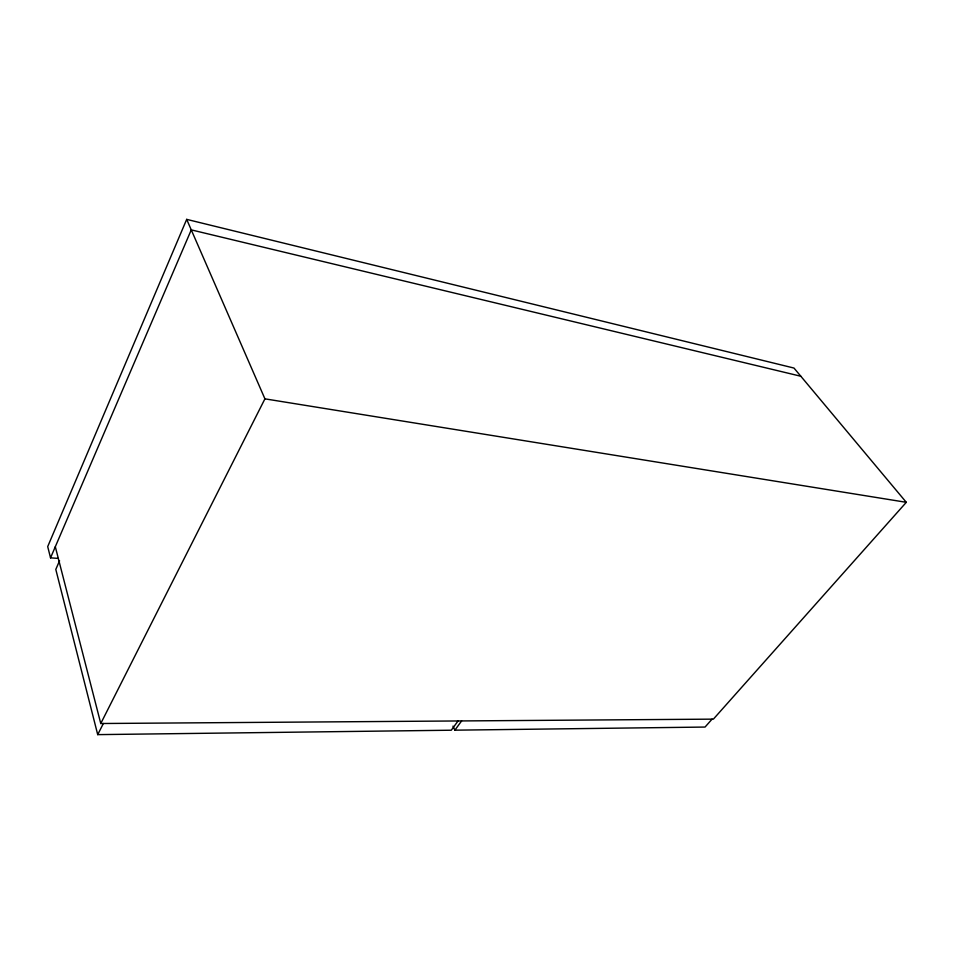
<?xml version="1.0" encoding="UTF-8"?>
<svg xmlns="http://www.w3.org/2000/svg" width="954" height="954" viewBox="0 0 954 954"><rect width="100%" height="100%" fill="white"/><g stroke="black" fill="none" stroke-linecap="round" stroke-linejoin="round"><path stroke-width="1.43" d="M55.308 546.737L100.766 723.514L713.377 719.137L906.3 502.317L793.978 368.053L186.686 219.372L47.7 546.606L50.538 557.851L57.955 558.376M50.538 557.851L191.265 229.878L800.835 376.246M59.565 560.773L55.797 569.419L97.713 734.628L451.29 730.215L458.051 720.962M100.766 723.514L264.926 398.844L186.686 219.372M97.713 734.628L103.366 723.49M452.983 726.137L454.855 730.18L461.617 720.938M712.078 719.137L705.042 727.055L454.855 730.18M264.926 398.844L906.3 502.317"/></g></svg>
